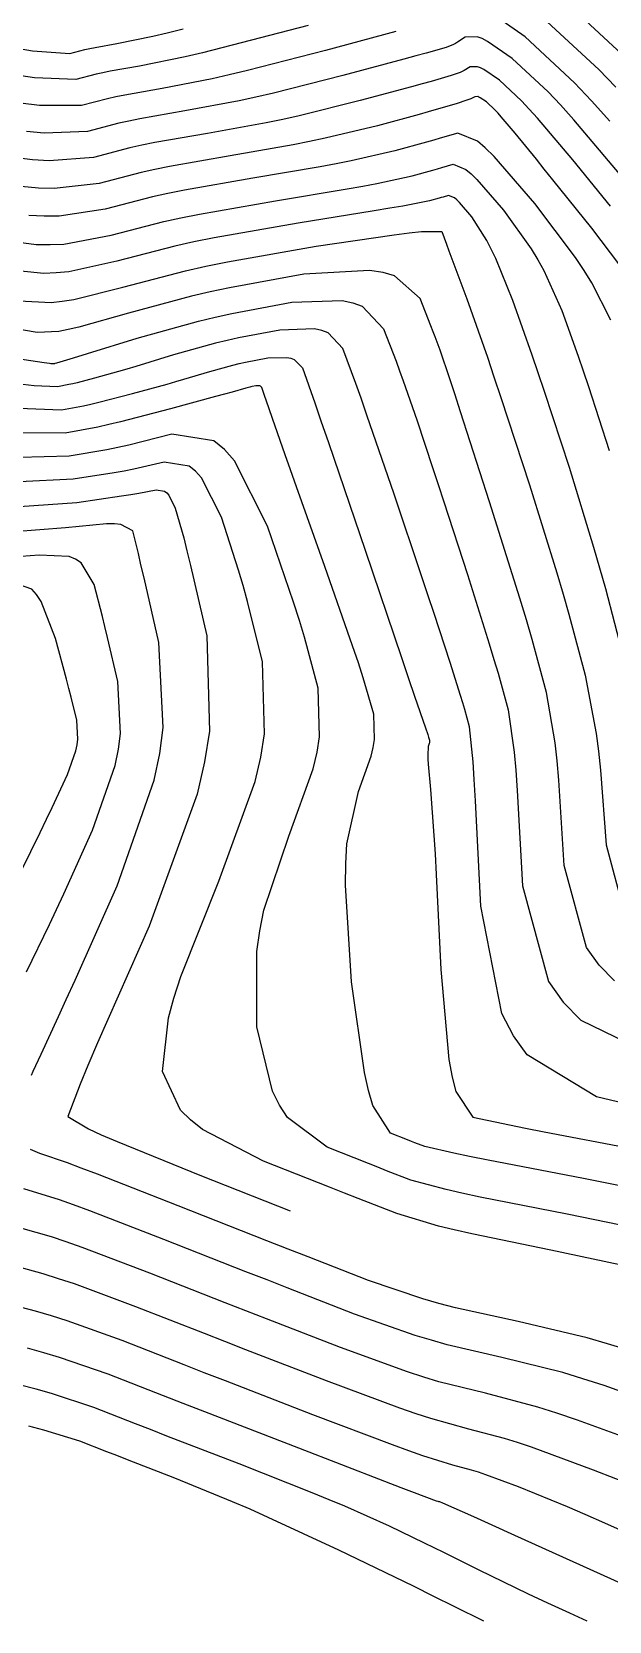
# Model space of a CAD drawing. Header units: metres. Extents: x 837476 to 838477, y 1189012 to 1191014.
# Drawn here: x 838018.9 to 838049.2, y 1189013.9 to 1189097.3 of the extents above; entities that cross this region are included whole.
import ezdxf

# ---------------------------------------------------------------- set-up
doc = ezdxf.new("R2010")
doc.units = ezdxf.units.M
doc.header["$LTSCALE"] = 0.3
doc.layers.add('COTAS 10', color=1, linetype='Continuous')
doc.layers.add('COTAS INT', color=252, linetype='Continuous')

msp = doc.modelspace()

# ---------------------------------------------------------------- linework, layer by layer
at = {"layer": 'COTAS 10'}
for points in [[(838050.286, 1189089.178), (838047.303, 1189092.694), (838046.603, 1189093.468), (838045.958, 1189094.154), (838044.082, 1189095.91), (838042.779, 1189096.806), (838042.494, 1189096.95), (838042.243, 1189097.049), (838041.61, 1189097.032), (838041.205, 1189096.76), (838041.096, 1189096.698), (838040.989, 1189096.642), (838040.616, 1189096.488), (838039.563, 1189096.19), (838039.027, 1189096.044), (838038.385, 1189095.869), (838035.187, 1189095.008), (838031.551, 1189094.089), (838030.633, 1189093.879), (838029.755, 1189093.687), (838026.904, 1189093.152), (838024.54, 1189092.737), (838023.968, 1189092.621), (838023.432, 1189092.504), (838021.794, 1189092.077), (838019.526, 1189091.984), (838018.593, 1189092.078)], [(838049.928, 1189064.429), (838048.981, 1189068.073), (838048.68, 1189069.144), (838048.362, 1189070.242), (838047.074, 1189074.429), (838045.768, 1189078.429), (838045.439, 1189079.408), (838045.125, 1189080.331), (838044.106, 1189083.202), (838043.213, 1189085.402), (838042.978, 1189085.902), (838042.748, 1189086.356), (838041.961, 1189087.602), (838041.316, 1189088.345), (838041.175, 1189088.481), (838041.05, 1189088.587), (838040.737, 1189088.717), (838040.459, 1189088.634), (838040.357, 1189088.605), (838040.244, 1189088.573), (838039.742, 1189088.437), (838038.335, 1189088.163), (838037.65, 1189088.045), (838036.838, 1189087.909), (838032.841, 1189087.264), (838028.444, 1189086.492), (838027.38, 1189086.276), (838026.383, 1189086.058), (838023.336, 1189085.264), (838020.816, 1189084.713), (838020.152, 1189084.649), (838019.501, 1189084.623), (838017.27, 1189084.85)], [(838018.2, 1189077.545), (838020.425, 1189077.461), (838021.581, 1189077.674), (838021.97, 1189077.76), (838022.39, 1189077.859), (838024.155, 1189078.315), (838025.97, 1189078.818), (838026.421, 1189078.946), (838026.849, 1189079.069), (838028.208, 1189079.473), (838029.414, 1189079.808), (838029.745, 1189079.889), (838030.076, 1189079.963), (838031.26, 1189080.186), (838032.254, 1189080.219), (838032.464, 1189080.174), (838032.646, 1189080.105), (838033.068, 1189079.661), (838033.717, 1189077.83), (838034.042, 1189076.886), (838034.43, 1189075.754), (838036.356, 1189070.089), (838038.264, 1189064.462), (838038.64, 1189063.353), (838038.951, 1189062.439), (838039.525, 1189060.763), (838039.645, 1189060.419), (838039.67, 1189060.345), (838039.691, 1189060.28), (838039.737, 1189060.123), (838039.74, 1189060.013), (838039.735, 1189059.978), (838039.726, 1189059.94), (838039.671, 1189059.788), (838039.643, 1189059.342), (838039.653, 1189059.119), (838039.669, 1189058.854), (838039.788, 1189057.538), (838039.972, 1189055.117), (838040.03, 1189054.155), (838040.09, 1189053.067), (838040.332, 1189048.082), (838040.748, 1189043.359), (838040.918, 1189042.436), (838041.113, 1189041.679), (838042.012, 1189040.332), (838043.935, 1189039.921), (838044.774, 1189039.753), (838045.745, 1189039.563), (838050.361, 1189038.681)], [(838018.851, 1189042.545), (838018.938, 1189042.751), (838019.358, 1189043.647), (838020.277, 1189045.617), (838020.679, 1189046.5), (838021.145, 1189047.53), (838023.359, 1189052.471), (838025.293, 1189058.017), (838025.583, 1189059.428), (838025.765, 1189060.786), (838025.533, 1189065.242), (838024.76, 1189068.64), (838024.601, 1189069.331), (838024.465, 1189069.914), (838024.174, 1189071.114), (838023.55, 1189071.439), (838023.205, 1189071.47), (838022.784, 1189071.474), (838020.642, 1189071.276), (838017.941, 1189071.057)], [(838050.177, 1189028.103), (838049.079, 1189028.441), (838048.009, 1189028.748), (838044.386, 1189029.598), (838041.094, 1189030.322), (838040.233, 1189030.55), (838039.394, 1189030.791), (838036.545, 1189031.757), (838033.366, 1189032.993), (838032.318, 1189033.404), (838031.197, 1189033.843), (838026.545, 1189035.677), (838022.315, 1189037.331), (838021.46, 1189037.657), (838020.742, 1189037.927), (838019.294, 1189038.426), (838018.81, 1189038.636)], [(838018.631, 1189028.228), (838019.495, 1189027.984), (838020.311, 1189027.739), (838022.862, 1189026.855), (838025.759, 1189025.72), (838026.793, 1189025.318), (838027.927, 1189024.877), (838032.862, 1189022.969), (838037.371, 1189021.232), (838038.238, 1189020.899), (838038.939, 1189020.63), (838040.09, 1189020.197), (838040.183, 1189020.173), (838040.217, 1189020.162), (838040.254, 1189020.15), (838040.416, 1189020.09), (838042.048, 1189019.362), (838043.012, 1189018.927), (838044.197, 1189018.392), (838050.326, 1189015.619), (838053.851, 1189013.872)]]:
    msp.add_lwpolyline(points, dxfattribs=at)
at = {"layer": 'COTAS INT'}
for points in [[(838049.202, 1189092.621), (838048.237, 1189093.686), (838047.348, 1189094.632), (838044.764, 1189097.052), (838042.967, 1189098.286)], [(838049.51, 1189094.399), (838048.617, 1189095.334), (838045.91, 1189097.83)], [(838047.698, 1189098.105), (838050.062, 1189095.926)], [(838017.921, 1189096.477), (838018.913, 1189096.311), (838020.868, 1189096.164), (838021.661, 1189096.371), (838021.921, 1189096.428), (838022.198, 1189096.484), (838023.342, 1189096.685), (838025.229, 1189097.08), (838025.974, 1189097.258), (838026.815, 1189097.467)], [(838033.365, 1189097.637), (838028.837, 1189096.46), (838027.826, 1189096.212), (838026.921, 1189095.998), (838024.53, 1189095.507), (838022.979, 1189095.235), (838022.603, 1189095.159), (838022.252, 1189095.082), (838021.177, 1189094.802), (838019.01, 1189094.893), (838017.97, 1189095.05)], [(838037.978, 1189097.317), (838034.276, 1189096.323), (838030.194, 1189095.275), (838029.23, 1189095.045), (838028.338, 1189094.842), (838025.717, 1189094.33), (838023.759, 1189093.986), (838023.286, 1189093.89), (838022.842, 1189093.793), (838021.485, 1189093.439), (838019.268, 1189093.438), (838018.282, 1189093.564)], [(838049.241, 1189088.15), (838047.259, 1189090.582), (838045.404, 1189092.768), (838044.969, 1189093.249), (838044.567, 1189093.676), (838043.401, 1189094.768), (838042.59, 1189095.325), (838042.413, 1189095.415), (838042.257, 1189095.477), (838041.864, 1189095.466), (838041.554, 1189095.279), (838041.451, 1189095.229), (838041.34, 1189095.18), (838040.875, 1189095.009), (838039.829, 1189094.707), (838039.352, 1189094.575), (838038.793, 1189094.422), (838036.098, 1189093.694), (838032.908, 1189092.904), (838032.037, 1189092.712), (838031.171, 1189092.531), (838028.092, 1189091.974), (838025.321, 1189091.488), (838024.651, 1189091.352), (838024.022, 1189091.215), (838022.102, 1189090.714), (838019.784, 1189090.53), (838018.905, 1189090.592), (838017.923, 1189090.704)], [(838050.212, 1189084.413), (838048.246, 1189087.003), (838046.213, 1189089.535), (838045.755, 1189090.104), (838045.343, 1189090.615), (838044.232, 1189091.985), (838043.505, 1189092.842), (838043.334, 1189093.031), (838043.177, 1189093.198), (838042.719, 1189093.626), (838042.402, 1189093.845), (838042.332, 1189093.88), (838042.271, 1189093.904), (838042.117, 1189093.9), (838041.904, 1189093.797), (838041.806, 1189093.759), (838041.691, 1189093.717), (838041.134, 1189093.53), (838040.095, 1189093.224), (838039.676, 1189093.106), (838039.201, 1189092.974), (838037.009, 1189092.38), (838034.264, 1189091.719), (838033.44, 1189091.545), (838032.588, 1189091.376), (838029.279, 1189090.797), (838026.102, 1189090.239), (838025.333, 1189090.083), (838024.612, 1189089.926), (838022.411, 1189089.352), (838020.042, 1189089.076), (838019.217, 1189089.106), (838018.317, 1189089.184)], [(838049.254, 1189082.165), (838048.262, 1189084.137), (838047.858, 1189084.781), (838047.398, 1189085.468), (838045.27, 1189088.301), (838043.132, 1189090.76), (838042.665, 1189091.211), (838042.253, 1189091.561), (838041.216, 1189091.995), (838040.296, 1189091.719), (838039.957, 1189091.623), (838039.581, 1189091.518), (838037.92, 1189091.065), (838035.621, 1189090.534), (838034.844, 1189090.379), (838034.005, 1189090.22), (838030.466, 1189089.619), (838026.882, 1189088.99), (838026.015, 1189088.814), (838025.203, 1189088.637), (838022.719, 1189087.989), (838020.3, 1189087.621), (838019.528, 1189087.621), (838018.712, 1189087.664)], [(838016.332, 1189086.517), (838019.106, 1189086.143), (838019.84, 1189086.135), (838020.558, 1189086.167), (838023.028, 1189086.626), (838025.793, 1189087.347), (838026.698, 1189087.545), (838027.663, 1189087.741), (838031.653, 1189088.442), (838035.422, 1189089.065), (838036.247, 1189089.212), (838036.978, 1189089.349), (838038.831, 1189089.751), (838039.912, 1189090.046), (838040.157, 1189090.114), (838040.378, 1189090.177), (838040.977, 1189090.356), (838041.652, 1189090.074), (838041.92, 1189089.846), (838042.224, 1189089.553), (838043.616, 1189087.952), (838045.073, 1189085.912), (838045.418, 1189085.342), (838045.737, 1189084.769), (838046.68, 1189082.683), (838047.534, 1189080.277), (838047.797, 1189079.504), (838048.073, 1189078.683), (838049.167, 1189075.332)], [(838018.208, 1189083.183), (838019.896, 1189083.103), (838020.463, 1189083.163), (838021.074, 1189083.259), (838023.644, 1189083.901), (838026.936, 1189084.763), (838028.001, 1189084.997), (838029.134, 1189085.229), (838033.783, 1189086.048), (838037.888, 1189086.656), (838038.678, 1189086.756), (838039.318, 1189086.825), (838040.377, 1189086.824), (838040.626, 1189086.162), (838040.756, 1189085.814), (838040.911, 1189085.395), (838041.692, 1189083.286), (838042.775, 1189080.224), (838043.121, 1189079.203), (838043.488, 1189078.108), (838044.981, 1189073.527), (838046.417, 1189068.91), (838046.749, 1189067.791), (838047.052, 1189066.741), (838047.906, 1189063.527), (838048.479, 1189060.481), (838048.604, 1189059.537), (838048.716, 1189058.549), (838048.998, 1189054.62), (838049.975, 1189051.027)], [(838049.44, 1189047.496), (838048.636, 1189048.311), (838047.978, 1189049.24), (838046.806, 1189053.548), (838046.527, 1189058.014), (838046.431, 1189059.043), (838046.327, 1189059.982), (838045.884, 1189062.625), (838045.123, 1189065.409), (838044.818, 1189066.438), (838044.473, 1189067.578), (838042.887, 1189072.625), (838041.365, 1189077.361), (838041.06, 1189078.304), (838040.805, 1189079.089), (838040.305, 1189080.593), (838040.038, 1189081.29), (838039.93, 1189081.566), (838039.807, 1189081.877), (838039.242, 1189083.299), (838037.906, 1189084.503), (838037.298, 1189084.677), (838036.586, 1189084.781), (838033.152, 1189084.582), (838029.242, 1189083.873), (838028.229, 1189083.656), (838027.247, 1189083.43), (838023.953, 1189082.539), (838021.332, 1189081.804), (838020.775, 1189081.677), (838020.29, 1189081.583), (838019.146, 1189081.517), (838017.206, 1189081.854)], [(838017.781, 1189080.205), (838019.522, 1189079.942), (838019.81, 1189079.906), (838019.868, 1189079.9), (838019.917, 1189079.895), (838020.018, 1189079.891), (838020.068, 1189079.9), (838020.085, 1189079.904), (838020.103, 1189079.908), (838020.179, 1189079.927), (838020.878, 1189080.14), (838021.289, 1189080.265), (838021.795, 1189080.42), (838024.405, 1189081.22), (838027.611, 1189082.113), (838028.493, 1189082.326), (838029.372, 1189082.524), (838032.521, 1189083.117), (838035.164, 1189083.204), (838035.723, 1189083.084), (838036.207, 1189082.901), (838037.33, 1189081.72), (838037.983, 1189080.021), (838038.17, 1189079.512), (838038.36, 1189078.986), (838039.07, 1189076.946), (838039.92, 1189074.392), (838040.198, 1189073.543), (838040.495, 1189072.631), (838041.723, 1189068.823), (838042.872, 1189065.172), (838043.119, 1189064.36), (838043.336, 1189063.633), (838043.862, 1189061.723), (838044.175, 1189059.484), (838044.258, 1189058.55), (838044.339, 1189057.479), (838044.615, 1189052.476), (838045.981, 1189047.453), (838046.749, 1189046.369), (838047.685, 1189045.419), (838052.476, 1189043.097)], [(838052.466, 1189040.449), (838048.504, 1189041.404), (838044.858, 1189043.606), (838044.136, 1189044.606), (838043.539, 1189045.775), (838042.423, 1189051.404), (838042.15, 1189056.944), (838042.085, 1189058.056), (838042.024, 1189058.986), (838041.84, 1189060.821), (838041.589, 1189061.731), (838041.486, 1189062.077), (838041.368, 1189062.464), (838040.821, 1189064.204), (838039.979, 1189066.778), (838039.675, 1189067.691), (838039.34, 1189068.692), (838037.878, 1189073.03), (838036.457, 1189077.189), (838036.148, 1189078.077), (838035.876, 1189078.851), (838035.199, 1189080.69), (838034.426, 1189081.503), (838034.093, 1189081.629), (838033.709, 1189081.711), (838031.891, 1189081.651), (838029.724, 1189081.244), (838029.119, 1189081.107), (838028.513, 1189080.961), (838026.307, 1189080.347), (838024.322, 1189079.744), (838023.855, 1189079.606), (838023.424, 1189079.479), (838022.167, 1189079.121), (838021.246, 1189078.883), (838021.028, 1189078.832), (838020.824, 1189078.787), (838020.222, 1189078.676), (838018.996, 1189078.728), (838018.4, 1189078.786)], [(838053.083, 1189036.062), (838047.822, 1189037.118), (838042.818, 1189038.076), (838041.828, 1189038.272), (838041.011, 1189038.438), (838039.492, 1189038.787), (838038.974, 1189038.989), (838038.789, 1189039.061), (838038.585, 1189039.142), (838037.697, 1189039.492), (838036.769, 1189040.951), (838036.539, 1189041.731), (838036.322, 1189042.673), (838035.638, 1189047.432), (838035.326, 1189052.507), (838035.344, 1189053.648), (838035.407, 1189054.675), (838036.01, 1189057.432), (838036.68, 1189059.278), (838036.785, 1189059.731), (838036.855, 1189060.158), (838036.819, 1189061.491), (838036.263, 1189063.389), (838036.006, 1189064.174), (838035.704, 1189065.07), (838034.243, 1189069.243), (838032.755, 1189073.416), (838032.437, 1189074.313), (838032.159, 1189075.099), (838031.496, 1189077.003), (838031.169, 1189077.966), (838031.103, 1189078.159), (838031.047, 1189078.32), (838030.937, 1189078.631), (838030.865, 1189078.707), (838030.834, 1189078.718), (838030.798, 1189078.726), (838030.629, 1189078.72), (838030.428, 1189078.683), (838030.372, 1189078.67), (838030.315, 1189078.656), (838030.11, 1189078.599), (838029.376, 1189078.393), (838028.987, 1189078.286), (838028.516, 1189078.157), (838026.143, 1189077.509), (838023.533, 1189076.834), (838022.913, 1189076.688), (838022.337, 1189076.56), (838020.628, 1189076.246), (838018.208, 1189076.255)], [(838051.814, 1189034.234), (838046.963, 1189035.238), (838042.387, 1189036.137), (838041.43, 1189036.341), (838040.607, 1189036.526), (838038.755, 1189037.03), (838037.488, 1189037.523), (838037.034, 1189037.701), (838036.535, 1189037.897), (838034.36, 1189038.755), (838032.295, 1189040.318), (838031.865, 1189040.958), (838031.497, 1189041.688), (838030.681, 1189045.077), (838030.685, 1189049.029), (838030.834, 1189050.115), (838031.047, 1189051.197), (838032.35, 1189055.077), (838033.634, 1189058.616), (838033.836, 1189059.484), (838033.97, 1189060.303), (838033.9, 1189062.858), (838033.184, 1189065.523), (838032.911, 1189066.412), (838032.606, 1189067.366), (838031.236, 1189071.358), (838029.507, 1189074.786), (838028.975, 1189075.385), (838028.42, 1189075.832), (838026.225, 1189076.183), (838023.971, 1189075.617), (838023.379, 1189075.487), (838022.801, 1189075.368), (838020.831, 1189075.032), (838018.215, 1189074.966)], [(838050.546, 1189032.405), (838046.104, 1189033.358), (838041.956, 1189034.199), (838041.031, 1189034.411), (838040.202, 1189034.614), (838038.018, 1189035.272), (838036.001, 1189036.058), (838035.279, 1189036.341), (838034.484, 1189036.653), (838031.022, 1189038.018), (838027.821, 1189039.684), (838027.191, 1189040.185), (838026.672, 1189040.703), (838025.725, 1189042.721), (838026.044, 1189045.551), (838026.324, 1189046.581), (838026.687, 1189047.719), (838028.69, 1189052.721), (838030.589, 1189057.953), (838030.886, 1189059.237), (838031.086, 1189060.448), (838030.982, 1189064.226), (838030.194, 1189067.405), (838029.963, 1189068.24), (838029.725, 1189069.055), (838028.817, 1189071.832), (838027.781, 1189073.886), (838027.462, 1189074.245), (838027.129, 1189074.513), (838025.814, 1189074.723), (838024.226, 1189074.351), (838023.722, 1189074.252), (838023.19, 1189074.154), (838021.035, 1189073.817), (838018.222, 1189073.677)], [(838018.23, 1189072.388), (838021.238, 1189072.602), (838023.578, 1189072.941), (838024.065, 1189073.017), (838024.481, 1189073.084), (838025.403, 1189073.263), (838025.839, 1189073.193), (838025.949, 1189073.104), (838026.054, 1189072.986), (838026.398, 1189072.305), (838026.844, 1189070.743), (838027.014, 1189070.068), (838027.205, 1189069.287), (838028.063, 1189065.593), (838028.201, 1189060.593), (838027.937, 1189058.99), (838027.543, 1189057.291), (838025.029, 1189050.365), (838022.327, 1189044.241), (838021.814, 1189043.048), (838021.403, 1189042.072), (838020.768, 1189040.365), (838021.847, 1189039.718), (838022.516, 1189039.412), (838023.347, 1189039.05), (838027.685, 1189037.282), (838032.434, 1189035.409)], [(838018.598, 1189047.962), (838019.796, 1189050.449), (838020.163, 1189051.234), (838020.546, 1189052.061), (838022.055, 1189055.395), (838023.238, 1189058.787), (838023.415, 1189059.65), (838023.526, 1189060.481), (838023.384, 1189063.206), (838022.848, 1189065.514), (838022.711, 1189066.081), (838022.579, 1189066.616), (838022.143, 1189068.291), (838021.456, 1189069.424), (838021.166, 1189069.618), (838020.832, 1189069.76), (838019.264, 1189069.84), (838017.363, 1189069.686)], [(838017.838, 1189052.278), (838019.315, 1189055.281), (838019.647, 1189055.968), (838019.946, 1189056.591), (838020.75, 1189058.319), (838021.182, 1189059.557), (838021.247, 1189059.872), (838021.287, 1189060.176), (838021.236, 1189061.171), (838020.937, 1189062.387), (838020.822, 1189062.83), (838020.694, 1189063.319), (838020.112, 1189065.468), (838019.362, 1189067.408), (838019.126, 1189067.766), (838018.879, 1189068.045), (838017.885, 1189068.404)], [(838053.527, 1189024.578), (838048.909, 1189026.239), (838047.79, 1189026.6), (838046.74, 1189026.92), (838043.527, 1189027.718), (838040.663, 1189028.384), (838039.834, 1189028.62), (838038.989, 1189028.879), (838035.808, 1189029.999), (838032.278, 1189031.37), (838031.213, 1189031.786), (838030.109, 1189032.219), (838025.808, 1189033.912), (838021.914, 1189035.412), (838021.067, 1189035.722), (838020.32, 1189035.987), (838018.459, 1189036.562)], [(838052.31, 1189022.668), (838047.508, 1189024.425), (838046.412, 1189024.794), (838045.417, 1189025.112), (838042.668, 1189025.838), (838040.232, 1189026.446), (838039.435, 1189026.69), (838038.585, 1189026.967), (838035.072, 1189028.242), (838031.19, 1189029.747), (838030.108, 1189030.169), (838029.022, 1189030.594), (838025.072, 1189032.148), (838021.513, 1189033.494), (838020.674, 1189033.788), (838019.898, 1189034.047), (838017.623, 1189034.699)], [(838051.855, 1189020.429), (838048.346, 1189021.808), (838045.09, 1189023), (838044.347, 1189023.25), (838043.672, 1189023.466), (838041.808, 1189023.957), (838039.801, 1189024.507), (838039.036, 1189024.759), (838038.18, 1189025.055), (838034.335, 1189026.484), (838030.103, 1189028.124), (838029.003, 1189028.552), (838027.934, 1189028.969), (838024.335, 1189030.383), (838021.112, 1189031.576), (838020.281, 1189031.853), (838019.476, 1189032.108), (838016.788, 1189032.836)], [(838015.952, 1189030.973), (838019.053, 1189030.168), (838019.888, 1189029.919), (838020.711, 1189029.658), (838023.599, 1189028.619), (838026.847, 1189027.345), (838027.898, 1189026.935), (838029.015, 1189026.501), (838033.599, 1189024.727), (838037.776, 1189023.143), (838038.637, 1189022.829), (838039.37, 1189022.569), (838040.949, 1189022.077), (838041.928, 1189021.819), (838042.282, 1189021.706), (838042.672, 1189021.575), (838044.381, 1189020.949), (838046.952, 1189019.895), (838047.885, 1189019.494), (838048.914, 1189019.044), (838053.432, 1189017.025), (838059.087, 1189014.075), (838059.429, 1189013.872)], [(838048.006, 1189013.872), (838047.099, 1189014.286), (838045.951, 1189014.818), (838044.93, 1189015.295), (838042.301, 1189016.564), (838040.489, 1189017.472), (838039.983, 1189017.722), (838039.476, 1189017.971), (838037.632, 1189018.865), (838035.297, 1189019.906), (838034.48, 1189020.248), (838033.589, 1189020.613), (838029.758, 1189022.125), (838025.963, 1189023.593), (838025.096, 1189023.929), (838024.308, 1189024.235), (838022.125, 1189025.09), (838019.91, 1189025.821), (838019.102, 1189026.049), (838018.209, 1189026.289)], [(838042.583, 1189013.872), (838041.035, 1189014.648), (838039.965, 1189015.177), (838038.891, 1189015.705), (838034.987, 1189017.597), (838031.278, 1189019.323), (838030.327, 1189019.746), (838029.41, 1189020.146), (838026.375, 1189021.389), (838023.896, 1189022.347), (838023.33, 1189022.567), (838022.815, 1189022.767), (838021.389, 1189023.326), (838019.509, 1189023.903), (838018.709, 1189024.115)]]:
    msp.add_lwpolyline(points, dxfattribs=at)

doc.saveas('drawing.dxf')
